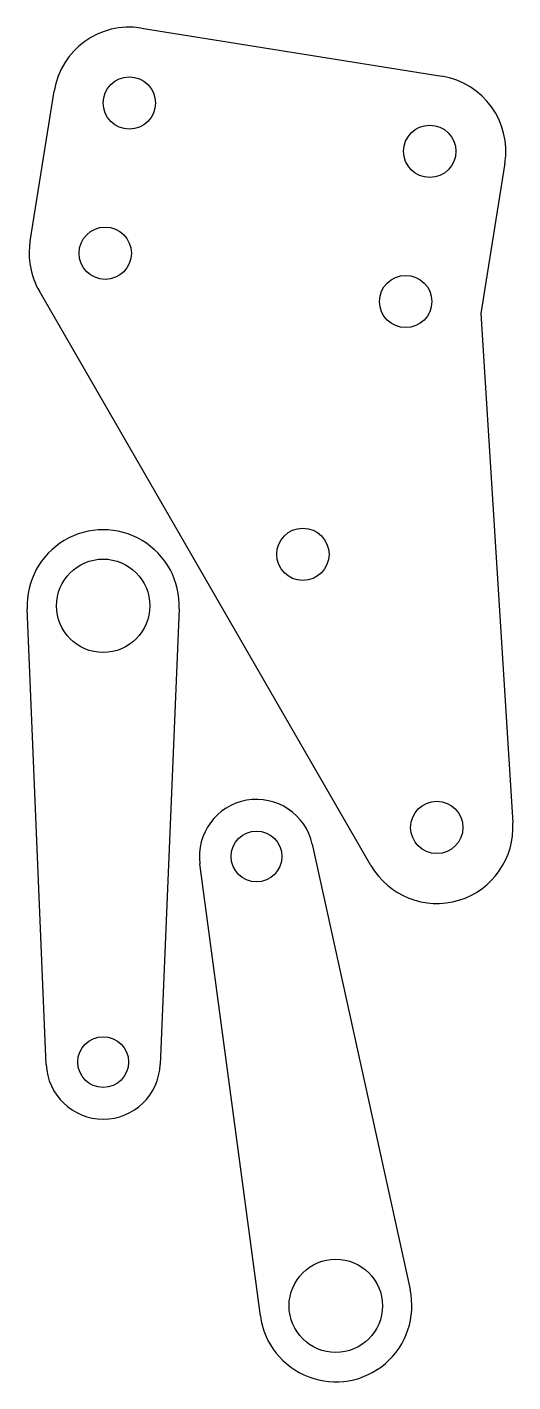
# Model space of a CAD drawing. Header units: inches. Extents: x 2.36 to 3.95, y 1.91 to 6.37.
import ezdxf

# ---------------------------------------------------------------- set-up
doc = ezdxf.new("R2010")
doc.units = ezdxf.units.IN
doc.header["$MEASUREMENT"] = 0
doc.layers.get('0').update_dxf_attribs({"color": 1, "lineweight": 25, "true_color": 0xff0000})
doc.layers.add('1', color=1, linetype='Continuous', lineweight=25, true_color=0xff0000)

msp = doc.modelspace()

# ---------------------------------------------------------------- linework, layer by layer
at = {"color": 7}
for p, q in [((2.4189, 2.9581), (2.3564, 4.4555)), ((2.856, 4.4555), (2.7936, 2.9581)), ((3.2933, 3.6822), (3.6148, 2.2183)), ((3.1228, 2.1316), (2.9243, 3.6171))]:
    msp.add_line(p, q, dxfattribs=at)
for centre, radius in [((2.6062, 4.4659), 0.1535), ((3.1102, 3.6419), 0.0835), ((2.6062, 2.9659), 0.0835), ((3.3706, 2.1647), 0.1535)]:
    msp.add_circle(centre, radius, dxfattribs=at)
for centre, radius, start, end in [((2.6062, 4.4659), 0.25, 357.612, 182.388), ((3.1102, 3.642), 0.1875, 12.3934, 187.6172), ((2.6063, 2.9659), 0.1875, 182.3881, 357.6119), ((3.3706, 2.1647), 0.25, 187.606, 12.3821)]:
    msp.add_arc(centre, radius, start, end, dxfattribs=at)
at = {"layer": '1', "color": 7}
for p, q in [((2.7316, 6.365), (3.7189, 6.2067)), ((2.3661, 5.6645), (2.4451, 6.1577)), ((3.9262, 5.9203), (3.8471, 5.427)), ((3.4862, 3.6122), (2.3964, 5.4999)), ((3.8471, 5.427), (3.9522, 3.7529))]:
    msp.add_line(p, q, dxfattribs=at)
for centre in [(2.6921, 6.1186), (3.6794, 5.9598), (2.6129, 5.6249), (3.6002, 5.4661), (3.2624, 4.6351), (3.7027, 3.7372)]:
    msp.add_circle(centre, 0.086, dxfattribs=at)
for centre, start, end in [((2.692, 6.1181), 80.8918, 170.8917), ((3.6794, 5.9598), 350.8919, 80.8918), ((2.6129, 5.6249), 170.8917, 210), ((3.7027, 3.7372), 210, 3.5924)]:
    msp.add_arc(centre, 0.25, start, end, dxfattribs=at)

doc.saveas('drawing.dxf')
